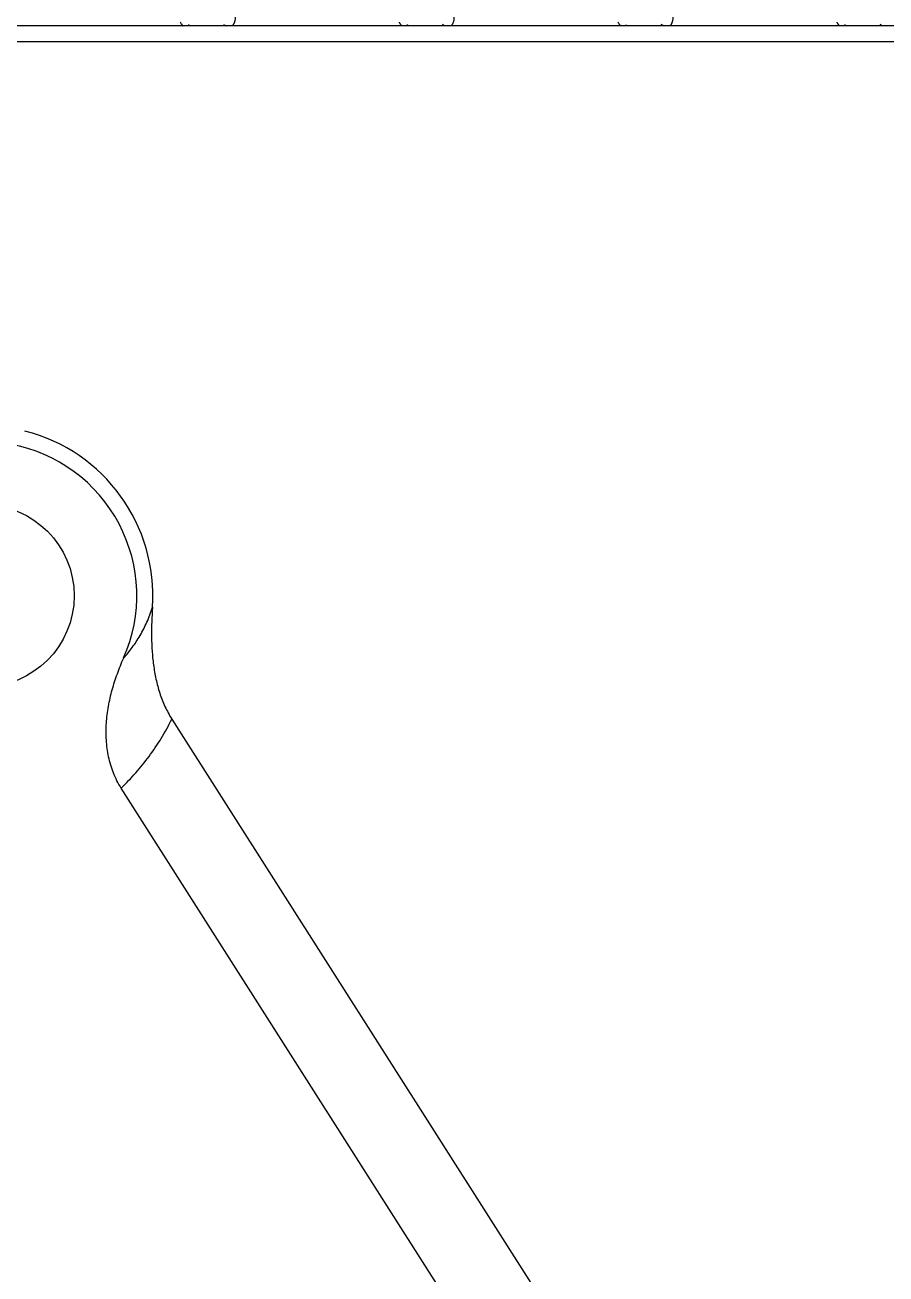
# Model space of a CAD drawing. Header units: millimetres. Extents: x 562 to 17351, y 2396 to 6995.
# Drawn here: x 14575.7 to 14613.4, y 4489 to 4543.8 of the extents above; entities that cross this region are included whole.
import ezdxf

# ---------------------------------------------------------------- set-up
doc = ezdxf.new("R2010")
doc.units = ezdxf.units.MM

# ---------------------------------------------------------------- blocks, each defined once
blk = doc.blocks.new('DTGCNV')
at = {"color": 7, "linetype": 'Continuous'}
for p, q in [((13316.618, 5010.197), (12716.618, 5010.197)), ((12813.095, 5009.497), (12740.966, 5009.497)), ((12759.905, 4979.784), (12838.254, 4856.8)), ((12883.386, 4779.444), (12757.682, 4976.76)), ((13316.618, 4672.697), (12717.118, 4672.697)), ((12760.651, 4672.756), (12760.619, 4672.697)), ((12762.175, 4672.756), (12762.282, 4672.697)), ((12770.223, 4672.697), (12770.255, 4672.756)), ((12771.886, 4672.697), (12771.779, 4672.756)), ((12779.827, 4672.697), (12779.859, 4672.756)), ((12781.49, 4672.697), (12781.383, 4672.756)), ((12789.431, 4672.697), (12789.463, 4672.756)), ((12791.094, 4672.697), (12790.987, 4672.756))]:
    blk.add_line(p, q, dxfattribs=at)
blk.add_circle((12751.618, 4985.197), 4, dxfattribs=at)
for radius, start, end in [(7.455, 356.103, 75.7008), (6.75, 336.1243, 79.5633)]:
    blk.add_arc((12751.618, 4985.197), radius, start, end, dxfattribs=at)
for points, knots in [([(12757.791, 4982.465), (12757.924, 4982.614), (12758.182, 4982.931), (12758.526, 4983.456), (12758.828, 4984.044), (12758.987, 4984.468), (12759.056, 4984.691)], [0, 0, 0, 0, 0.232196, 0.474372, 0.729146, 1, 1, 1, 1]), ([(12759.056, 4984.691), (12759.028, 4984.27), (12759.002, 4983.637), (12759.031, 4982.793), (12759.092, 4982.162), (12759.199, 4981.538), (12759.363, 4980.926), (12759.591, 4980.334), (12759.792, 4979.961), (12759.905, 4979.784)], [0, 0, 0, 0, 0.249997, 0.375018, 0.500036, 0.625049, 0.750051, 0.875035, 1, 1, 1, 1]), ([(12757.682, 4976.76), (12757.615, 4976.864), (12757.492, 4977.079), (12757.339, 4977.418), (12757.217, 4977.769), (12757.125, 4978.129), (12757.062, 4978.496), (12757.015, 4978.989), (12757.02, 4979.609), (12757.112, 4980.347), (12757.278, 4981.072), (12757.505, 4981.78), (12757.69, 4982.239), (12757.791, 4982.465)], [0, 0, 0, 0, 0.062504, 0.125014, 0.187521, 0.250032, 0.312543, 0.375054, 0.500016, 0.624996, 0.749989, 0.874994, 1, 1, 1, 1]), ([(12757.682, 4976.76), (12757.903, 4976.972), (12758.331, 4977.418), (12758.918, 4978.145), (12759.451, 4978.934), (12759.761, 4979.494), (12759.905, 4979.784)], [0, 0, 0, 0, 0.243959, 0.491185, 0.742789, 1, 1, 1, 1]), ([(12760.27, 4672.86), (12760.277, 4672.847), (12760.29, 4672.824), (12760.311, 4672.792), (12760.329, 4672.769), (12760.343, 4672.752), (12760.352, 4672.741), (12760.361, 4672.731), (12760.368, 4672.723), (12760.374, 4672.715), (12760.378, 4672.71), (12760.379, 4672.706), (12760.38, 4672.703), (12760.381, 4672.701), (12760.379, 4672.699), (12760.377, 4672.698), (12760.375, 4672.697), (12760.374, 4672.697), (12760.373, 4672.697)], [0, 0, 0, 0, 0.204317, 0.392896, 0.563403, 0.640806, 0.712092, 0.776327, 0.832529, 0.879525, 0.916233, 0.930591, 0.942394, 0.959733, 0.967501, 0.976309, 0.987004, 1, 1, 1, 1]), ([(12762.608, 4672.697), (12762.605, 4672.697), (12762.601, 4672.698), (12762.596, 4672.699), (12762.594, 4672.7), (12762.591, 4672.702), (12762.589, 4672.705), (12762.588, 4672.708), (12762.589, 4672.712), (12762.59, 4672.717), (12762.593, 4672.724), (12762.597, 4672.734), (12762.603, 4672.744), (12762.61, 4672.756), (12762.618, 4672.77), (12762.626, 4672.784), (12762.637, 4672.806), (12762.651, 4672.835), (12762.667, 4672.875), (12762.68, 4672.919), (12762.69, 4672.968), (12762.695, 4673.021), (12762.695, 4673.077), (12762.688, 4673.136), (12762.674, 4673.195), (12762.651, 4673.254), (12762.631, 4673.291), (12762.619, 4673.309)], [0, 0, 0, 0, 0.012577, 0.017811, 0.022415, 0.026524, 0.030371, 0.038422, 0.043171, 0.048577, 0.06156, 0.077442, 0.095999, 0.116978, 0.140127, 0.165209, 0.192065, 0.250601, 0.315018, 0.384942, 0.460136, 0.540384, 0.625394, 0.714676, 0.807485, 0.902935, 1, 1, 1, 1]), ([(12769.875, 4672.86), (12769.881, 4672.847), (12769.894, 4672.824), (12769.915, 4672.792), (12769.933, 4672.769), (12769.947, 4672.752), (12769.956, 4672.741), (12769.965, 4672.731), (12769.972, 4672.723), (12769.978, 4672.715), (12769.982, 4672.71), (12769.984, 4672.706), (12769.985, 4672.703), (12769.985, 4672.701), (12769.983, 4672.699), (12769.981, 4672.698), (12769.979, 4672.697), (12769.978, 4672.697), (12769.977, 4672.697)], [0, 0, 0, 0, 0.204317, 0.392896, 0.563403, 0.640806, 0.712092, 0.776327, 0.832529, 0.879525, 0.916233, 0.930591, 0.942394, 0.959733, 0.967501, 0.976309, 0.987004, 1, 1, 1, 1]), ([(12772.212, 4672.697), (12772.209, 4672.697), (12772.205, 4672.698), (12772.201, 4672.699), (12772.198, 4672.7), (12772.195, 4672.702), (12772.193, 4672.705), (12772.192, 4672.708), (12772.193, 4672.712), (12772.194, 4672.717), (12772.197, 4672.724), (12772.201, 4672.734), (12772.207, 4672.744), (12772.214, 4672.756), (12772.222, 4672.77), (12772.23, 4672.784), (12772.241, 4672.806), (12772.255, 4672.835), (12772.271, 4672.875), (12772.284, 4672.919), (12772.294, 4672.968), (12772.299, 4673.021), (12772.299, 4673.077), (12772.292, 4673.136), (12772.278, 4673.195), (12772.255, 4673.254), (12772.235, 4673.291), (12772.223, 4673.309)], [0, 0, 0, 0, 0.012577, 0.017811, 0.022415, 0.026523, 0.03037, 0.038422, 0.043171, 0.048577, 0.061559, 0.077442, 0.095999, 0.116977, 0.140127, 0.16521, 0.192065, 0.250599, 0.315017, 0.384942, 0.460137, 0.540386, 0.625396, 0.714677, 0.807487, 0.902936, 1, 1, 1, 1]), ([(12779.479, 4672.86), (12779.485, 4672.847), (12779.498, 4672.824), (12779.519, 4672.792), (12779.537, 4672.769), (12779.551, 4672.752), (12779.56, 4672.741), (12779.569, 4672.731), (12779.576, 4672.723), (12779.582, 4672.715), (12779.586, 4672.71), (12779.588, 4672.706), (12779.589, 4672.703), (12779.589, 4672.701), (12779.587, 4672.699), (12779.586, 4672.698), (12779.583, 4672.697), (12779.582, 4672.697), (12779.581, 4672.697)], [0, 0, 0, 0, 0.204317, 0.392896, 0.563403, 0.640806, 0.712092, 0.776327, 0.832529, 0.879525, 0.916233, 0.930591, 0.942394, 0.959733, 0.967501, 0.976309, 0.987004, 1, 1, 1, 1]), ([(12781.816, 4672.697), (12781.813, 4672.697), (12781.809, 4672.698), (12781.805, 4672.699), (12781.802, 4672.7), (12781.8, 4672.702), (12781.797, 4672.705), (12781.797, 4672.708), (12781.797, 4672.712), (12781.798, 4672.717), (12781.801, 4672.724), (12781.805, 4672.734), (12781.811, 4672.744), (12781.818, 4672.756), (12781.826, 4672.77), (12781.834, 4672.784), (12781.845, 4672.806), (12781.859, 4672.835), (12781.875, 4672.875), (12781.888, 4672.919), (12781.898, 4672.968), (12781.903, 4673.021), (12781.903, 4673.077), (12781.896, 4673.136), (12781.882, 4673.195), (12781.86, 4673.254), (12781.839, 4673.291), (12781.827, 4673.309)], [0, 0, 0, 0, 0.012577, 0.017811, 0.022415, 0.026524, 0.030371, 0.038422, 0.043171, 0.048577, 0.06156, 0.077442, 0.095999, 0.116978, 0.140127, 0.165209, 0.192065, 0.250601, 0.315018, 0.384942, 0.460136, 0.540384, 0.625394, 0.714676, 0.807485, 0.902935, 1, 1, 1, 1]), ([(12789.083, 4672.86), (12789.089, 4672.847), (12789.102, 4672.824), (12789.123, 4672.792), (12789.141, 4672.769), (12789.155, 4672.752), (12789.164, 4672.741), (12789.173, 4672.731), (12789.18, 4672.723), (12789.186, 4672.715), (12789.19, 4672.71), (12789.192, 4672.706), (12789.193, 4672.703), (12789.193, 4672.701), (12789.191, 4672.699), (12789.19, 4672.698), (12789.187, 4672.697), (12789.186, 4672.697), (12789.185, 4672.697)], [0, 0, 0, 0, 0.204317, 0.392896, 0.563403, 0.640806, 0.712092, 0.776327, 0.832529, 0.879525, 0.916233, 0.930591, 0.942394, 0.959733, 0.967501, 0.976309, 0.987004, 1, 1, 1, 1])]:
    blk.add_open_spline(points, degree=3, knots=knots, dxfattribs=at)
blk = doc.blocks.new('*U61')
blk.add_blockref('DTGCNV', (-13016.618, -4845.197))
blk = doc.blocks.new('*U62')
at = {"color": 0, "linetype": 'ByBlock', "lineweight": -2, "transparency": 16777216}
for p in [(2400, 675), (2400, 337.5)]:
    blk.add_blockref('*U61', p, dxfattribs=at)

msp = doc.modelspace()

# ---------------------------------------------------------------- block references
msp.add_blockref('*U62', (12438.816, 4041.217))

doc.saveas('drawing.dxf')
